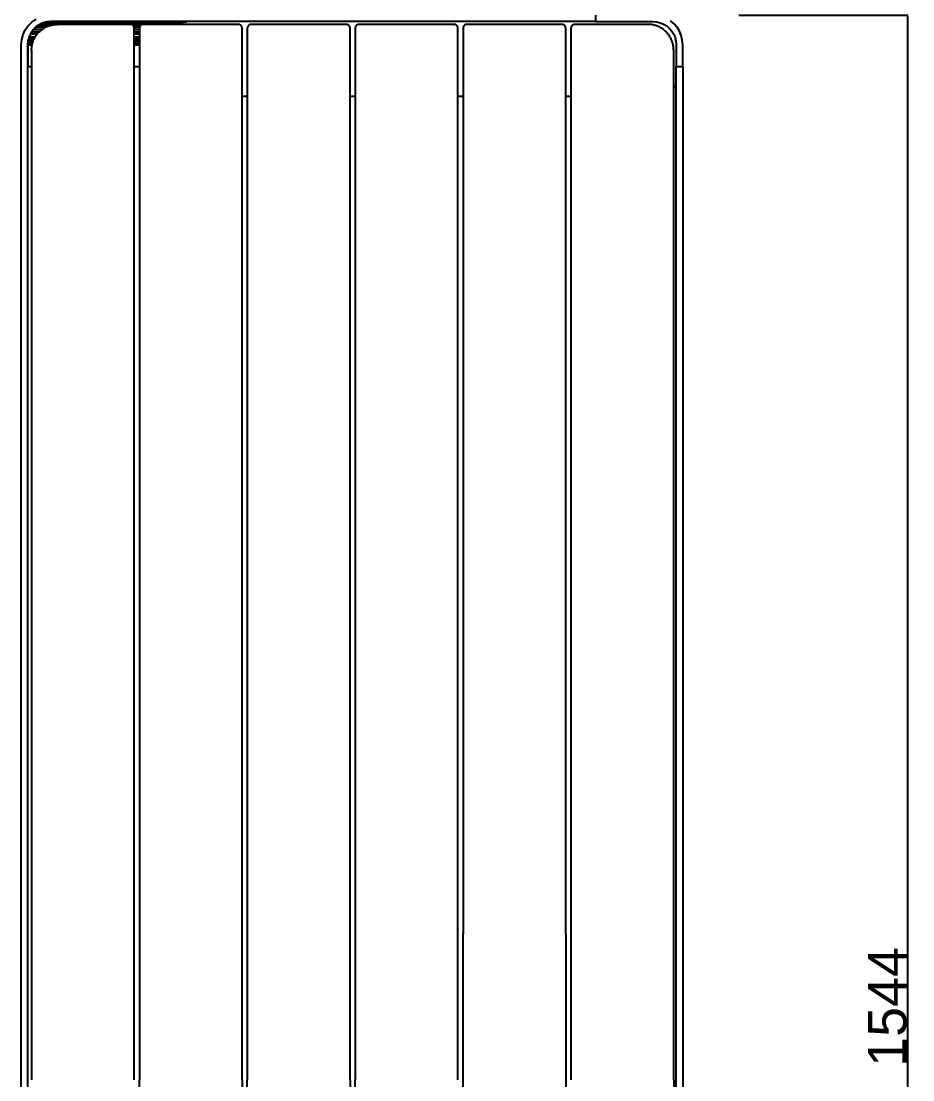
# Model space of a CAD drawing. Header units: millimetres. Extents: x 1348 to 6197, y -150 to 3238.
# Drawn here: x 4211 to 4905, y 1280 to 2104 of the extents above; entities that cross this region are included whole.
import ezdxf

# ---------------------------------------------------------------- set-up
doc = ezdxf.new("R2010")
doc.units = ezdxf.units.MM
doc.header["$MEASUREMENT"] = 0
doc.layers.add('Domyślny', color=7, linetype='Continuous', true_color=0x000000)
doc.layers.add('Utwórz2D linie widoczne', color=7, linetype='Continuous', true_color=0x000000)
doc.styles.add('Arial', font='arial.ttf')
doc.dimstyles.new('Domyślny', dxfattribs={"dimtxt": 30, "dimasz": 1, "dimexe": 0.5, "dimexo": 0.5, "dimgap": 0.25, "dimtad": 1, "dimtoh": 1, "dimdec": 0, "dimzin": 1, "dimdsep": 46, "dimtxsty": 'Arial', "dimcen": 0.5, "dimazin": 0, "dimtfac": 1, "dimtdec": 4, "dimtix": 1, "dimtmove": 1, "dimatfit": 3, "dimfxl": 0, "dimtolj": 1, "dimtzin": 1, "dimarcsym": 0})

# ---------------------------------------------------------------- blocks, each defined once
blk = doc.blocks.new('*D3')
at = {"layer": 'Defpoints', "color": 0}
for p in [(4769.5, 2109.08), (4769.5, 565.08), (4901.25, 565.08)]:
    blk.add_point(p, dxfattribs=at)
at = {"layer": 'Domyślny', "color": 0, "lineweight": -2}
for p, q in [((4770, 2109.08), (4901.75, 2109.08)), ((4901.25, 2108.08), (4901.25, 566.08)), ((4770, 565.08), (4901.75, 565.08))]:
    blk.add_line(p, q, dxfattribs=at)
at = {"layer": 'Domyślny', "color": 0}
for points in [[(4901.42, 2108.08), (4901.08, 2108.08), (4901.25, 2109.08)], [(4901.08, 566.08), (4901.42, 566.08), (4901.25, 565.08)]]:
    blk.add_solid(points, dxfattribs=at)
at = {"layer": 'Domyślny', "color": 0, "insert": (4885.69, 1337.08), "char_height": 30, "attachment_point": 5, "rotation": 90, "style": 'Arial'}
blk.add_mtext('\\A1;1544', dxfattribs=at)

msp = doc.modelspace()

# ---------------------------------------------------------------- linework, layer by layer
at = {"layer": 'Utwórz2D linie widoczne'}
for p, q in [((4216.56, 2100.86), (4219.39, 2103.69)), ((4219.39, 2103.69), (4222.68, 2105.99)), ((4225.18, 2101.66), (4222.61, 2099.86)), ((4226.37, 2102.01), (4224.2, 2100.72)), ((4228.02, 2102.99), (4225.18, 2101.66)), ((4228.71, 2103.01), (4226.37, 2102.01)), ((4226.37, 2102.01), (4333.73, 2102.01)), ((4231.05, 2103.8), (4228.02, 2102.99)), ((4229.94, 2103.4), (4228.71, 2103.01)), ((4228.71, 2103.01), (4336.06, 2103.01)), ((4232.41, 2103.9), (4229.94, 2103.4)), ((4229.94, 2103.4), (4337.29, 2103.4)), ((4234.18, 2104.08), (4231.05, 2103.8)), ((4234.94, 2104.08), (4232.41, 2103.9)), ((4232.41, 2103.9), (4339.76, 2103.9)), ((4233.81, 2101.11), (4234.47, 2101.28)), ((4658.18, 2104.08), (4234.18, 2104.08)), ((4234.47, 2101.28), (4235.13, 2101.44)), ((4235.13, 2101.44), (4235.8, 2101.56)), ((4235.8, 2101.56), (4236.48, 2101.67)), ((4236.48, 2101.67), (4237.16, 2101.75)), ((4237.16, 2101.75), (4237.84, 2101.81)), ((4237.84, 2101.81), (4238.52, 2101.84)), ((4238.52, 2101.84), (4239.2, 2101.85)), ((4296.2, 2101.85), (4239.2, 2101.85)), ((4296.3, 2101.85), (4296.2, 2101.85)), ((4296.41, 2101.85), (4296.3, 2101.85)), ((4296.51, 2101.84), (4296.41, 2101.85)), ((4296.61, 2101.83), (4296.51, 2101.84)), ((4296.71, 2101.81), (4296.61, 2101.83)), ((4296.81, 2101.79), (4296.71, 2101.81)), ((4296.91, 2101.77), (4296.81, 2101.79)), ((4297.01, 2101.74), (4296.91, 2101.77)), ((4297.11, 2101.71), (4297.01, 2101.74)), ((4297.21, 2101.68), (4297.11, 2101.71)), ((4297.3, 2101.64), (4297.21, 2101.68)), ((4297.4, 2101.61), (4297.3, 2101.64)), ((4297.49, 2101.56), (4297.4, 2101.61)), ((4297.58, 2101.52), (4297.49, 2101.56)), ((4297.67, 2101.47), (4297.58, 2101.52)), ((4297.76, 2101.42), (4297.67, 2101.47)), ((4297.85, 2101.36), (4297.76, 2101.42)), ((4297.93, 2101.3), (4297.85, 2101.36)), ((4298.01, 2101.24), (4297.93, 2101.3)), ((4304.47, 2101.3), (4304.39, 2101.24)), ((4304.56, 2101.36), (4304.47, 2101.3)), ((4304.64, 2101.42), (4304.56, 2101.36)), ((4304.73, 2101.47), (4304.64, 2101.42)), ((4304.82, 2101.52), (4304.73, 2101.47)), ((4304.91, 2101.56), (4304.82, 2101.52)), ((4305.01, 2101.61), (4304.91, 2101.56)), ((4305.1, 2101.64), (4305.01, 2101.61)), ((4305.2, 2101.68), (4305.1, 2101.64)), ((4305.29, 2101.71), (4305.2, 2101.68)), ((4305.39, 2101.74), (4305.29, 2101.71)), ((4305.49, 2101.77), (4305.39, 2101.74)), ((4305.59, 2101.79), (4305.49, 2101.77)), ((4305.69, 2101.81), (4305.59, 2101.79)), ((4305.79, 2101.83), (4305.69, 2101.81)), ((4305.9, 2101.84), (4305.79, 2101.83)), ((4306, 2101.85), (4305.9, 2101.84)), ((4306.1, 2101.85), (4306, 2101.85)), ((4306.2, 2101.85), (4306.1, 2101.85)), ((4380.2, 2101.85), (4306.2, 2101.85)), ((4380.3, 2101.85), (4380.2, 2101.85)), ((4380.41, 2101.85), (4380.3, 2101.85)), ((4380.51, 2101.84), (4380.41, 2101.85)), ((4380.61, 2101.83), (4380.51, 2101.84)), ((4380.71, 2101.81), (4380.61, 2101.83)), ((4380.81, 2101.79), (4380.71, 2101.81)), ((4380.91, 2101.77), (4380.81, 2101.79)), ((4381.01, 2101.74), (4380.91, 2101.77)), ((4381.11, 2101.71), (4381.01, 2101.74)), ((4381.21, 2101.68), (4381.11, 2101.71)), ((4381.3, 2101.64), (4381.21, 2101.68)), ((4381.4, 2101.61), (4381.3, 2101.64)), ((4381.49, 2101.56), (4381.4, 2101.61)), ((4381.58, 2101.52), (4381.49, 2101.56)), ((4381.67, 2101.47), (4381.58, 2101.52)), ((4381.76, 2101.42), (4381.67, 2101.47)), ((4381.85, 2101.36), (4381.76, 2101.42)), ((4381.93, 2101.3), (4381.85, 2101.36)), ((4382.01, 2101.24), (4381.93, 2101.3)), ((4388.47, 2101.3), (4388.39, 2101.24)), ((4388.56, 2101.36), (4388.47, 2101.3)), ((4388.64, 2101.42), (4388.56, 2101.36)), ((4388.73, 2101.47), (4388.64, 2101.42)), ((4388.82, 2101.52), (4388.73, 2101.47)), ((4388.91, 2101.56), (4388.82, 2101.52)), ((4389.01, 2101.61), (4388.91, 2101.56)), ((4389.1, 2101.64), (4389.01, 2101.61)), ((4389.2, 2101.68), (4389.1, 2101.64)), ((4389.29, 2101.71), (4389.2, 2101.68)), ((4389.39, 2101.74), (4389.29, 2101.71)), ((4389.49, 2101.77), (4389.39, 2101.74)), ((4389.59, 2101.79), (4389.49, 2101.77)), ((4389.69, 2101.81), (4389.59, 2101.79)), ((4389.79, 2101.83), (4389.69, 2101.81)), ((4389.9, 2101.84), (4389.79, 2101.83)), ((4390, 2101.85), (4389.9, 2101.84)), ((4390.1, 2101.85), (4390, 2101.85)), ((4390.2, 2101.85), (4390.1, 2101.85)), ((4464.2, 2101.85), (4390.2, 2101.85)), ((4464.3, 2101.85), (4464.2, 2101.85)), ((4464.41, 2101.85), (4464.3, 2101.85)), ((4464.51, 2101.84), (4464.41, 2101.85)), ((4464.61, 2101.83), (4464.51, 2101.84)), ((4464.71, 2101.81), (4464.61, 2101.83)), ((4464.81, 2101.79), (4464.71, 2101.81)), ((4464.91, 2101.77), (4464.81, 2101.79)), ((4465.01, 2101.74), (4464.91, 2101.77)), ((4465.11, 2101.71), (4465.01, 2101.74)), ((4465.21, 2101.68), (4465.11, 2101.71)), ((4465.3, 2101.64), (4465.21, 2101.68)), ((4465.4, 2101.61), (4465.3, 2101.64)), ((4465.49, 2101.56), (4465.4, 2101.61)), ((4465.58, 2101.52), (4465.49, 2101.56)), ((4465.67, 2101.47), (4465.58, 2101.52)), ((4465.76, 2101.42), (4465.67, 2101.47)), ((4465.85, 2101.36), (4465.76, 2101.42)), ((4465.93, 2101.3), (4465.85, 2101.36)), ((4466.01, 2101.24), (4465.93, 2101.3)), ((4472.47, 2101.3), (4472.39, 2101.24)), ((4472.56, 2101.36), (4472.47, 2101.3)), ((4472.64, 2101.42), (4472.56, 2101.36)), ((4472.73, 2101.47), (4472.64, 2101.42)), ((4472.82, 2101.52), (4472.73, 2101.47)), ((4472.91, 2101.56), (4472.82, 2101.52)), ((4473.01, 2101.61), (4472.91, 2101.56)), ((4473.1, 2101.64), (4473.01, 2101.61)), ((4473.2, 2101.68), (4473.1, 2101.64)), ((4473.29, 2101.71), (4473.2, 2101.68)), ((4473.39, 2101.74), (4473.29, 2101.71)), ((4473.49, 2101.77), (4473.39, 2101.74)), ((4473.59, 2101.79), (4473.49, 2101.77)), ((4473.69, 2101.81), (4473.59, 2101.79)), ((4473.79, 2101.83), (4473.69, 2101.81)), ((4473.9, 2101.84), (4473.79, 2101.83)), ((4474, 2101.85), (4473.9, 2101.84)), ((4474.1, 2101.85), (4474, 2101.85)), ((4474.2, 2101.85), (4474.1, 2101.85)), ((4548.2, 2101.85), (4474.2, 2101.85)), ((4548.3, 2101.85), (4548.2, 2101.85)), ((4548.41, 2101.85), (4548.3, 2101.85)), ((4548.51, 2101.84), (4548.41, 2101.85)), ((4548.61, 2101.83), (4548.51, 2101.84)), ((4548.71, 2101.81), (4548.61, 2101.83)), ((4548.81, 2101.79), (4548.71, 2101.81)), ((4548.91, 2101.77), (4548.81, 2101.79)), ((4549.01, 2101.74), (4548.91, 2101.77)), ((4549.11, 2101.71), (4549.01, 2101.74)), ((4549.21, 2101.68), (4549.11, 2101.71)), ((4549.3, 2101.64), (4549.21, 2101.68)), ((4549.4, 2101.61), (4549.3, 2101.64)), ((4549.49, 2101.56), (4549.4, 2101.61)), ((4549.58, 2101.52), (4549.49, 2101.56)), ((4549.67, 2101.47), (4549.58, 2101.52)), ((4549.76, 2101.42), (4549.67, 2101.47)), ((4549.85, 2101.36), (4549.76, 2101.42)), ((4549.93, 2101.3), (4549.85, 2101.36)), ((4550.01, 2101.24), (4549.93, 2101.3)), ((4556.44, 2101.3), (4556.35, 2101.24)), ((4556.52, 2101.36), (4556.44, 2101.3)), ((4556.61, 2101.42), (4556.52, 2101.36)), ((4556.7, 2101.47), (4556.61, 2101.42)), ((4556.79, 2101.52), (4556.7, 2101.47)), ((4556.88, 2101.56), (4556.79, 2101.52)), ((4556.97, 2101.61), (4556.88, 2101.56)), ((4557.07, 2101.64), (4556.97, 2101.61)), ((4557.16, 2101.68), (4557.07, 2101.64)), ((4557.26, 2101.71), (4557.16, 2101.68)), ((4557.36, 2101.74), (4557.26, 2101.71)), ((4557.46, 2101.77), (4557.36, 2101.74)), ((4557.56, 2101.79), (4557.46, 2101.77)), ((4557.66, 2101.81), (4557.56, 2101.79)), ((4557.76, 2101.83), (4557.66, 2101.81)), ((4557.86, 2101.84), (4557.76, 2101.83)), ((4557.96, 2101.85), (4557.86, 2101.84)), ((4558.06, 2101.85), (4557.96, 2101.85)), ((4558.17, 2101.85), (4558.06, 2101.85)), ((4632.17, 2101.85), (4558.17, 2101.85)), ((4632.27, 2101.85), (4632.17, 2101.85)), ((4632.37, 2101.85), (4632.27, 2101.85)), ((4632.47, 2101.84), (4632.37, 2101.85)), ((4632.57, 2101.83), (4632.47, 2101.84)), ((4632.68, 2101.81), (4632.57, 2101.83)), ((4632.78, 2101.79), (4632.68, 2101.81)), ((4632.88, 2101.77), (4632.78, 2101.79)), ((4632.98, 2101.74), (4632.88, 2101.77)), ((4633.07, 2101.71), (4632.98, 2101.74)), ((4633.17, 2101.68), (4633.07, 2101.71)), ((4633.27, 2101.64), (4633.17, 2101.68)), ((4633.36, 2101.61), (4633.27, 2101.64)), ((4633.45, 2101.56), (4633.36, 2101.61)), ((4633.55, 2101.52), (4633.45, 2101.56)), ((4633.64, 2101.47), (4633.55, 2101.52)), ((4633.73, 2101.42), (4633.64, 2101.47)), ((4633.81, 2101.36), (4633.73, 2101.42)), ((4633.9, 2101.3), (4633.81, 2101.36)), ((4633.98, 2101.24), (4633.9, 2101.3)), ((4640.44, 2101.3), (4640.35, 2101.24)), ((4640.52, 2101.36), (4640.44, 2101.3)), ((4640.61, 2101.42), (4640.52, 2101.36)), ((4640.7, 2101.47), (4640.61, 2101.42)), ((4640.79, 2101.52), (4640.7, 2101.47)), ((4640.88, 2101.56), (4640.79, 2101.52)), ((4640.97, 2101.61), (4640.88, 2101.56)), ((4641.07, 2101.64), (4640.97, 2101.61)), ((4641.16, 2101.68), (4641.07, 2101.64)), ((4641.26, 2101.71), (4641.16, 2101.68)), ((4641.36, 2101.74), (4641.26, 2101.71)), ((4641.46, 2101.77), (4641.36, 2101.74)), ((4641.56, 2101.79), (4641.46, 2101.77)), ((4641.66, 2101.81), (4641.56, 2101.79)), ((4641.76, 2101.83), (4641.66, 2101.81)), ((4641.86, 2101.84), (4641.76, 2101.83)), ((4641.96, 2101.85), (4641.86, 2101.84)), ((4642.06, 2101.85), (4641.96, 2101.85)), ((4642.17, 2101.85), (4642.06, 2101.85)), ((4699.17, 2101.85), (4642.17, 2101.85)), ((4658.18, 2109.08), (4658.18, 2104.08)), ((4658.18, 2104.08), (4703.18, 2104.08)), ((4699.85, 2101.84), (4699.17, 2101.85)), ((4700.53, 2101.81), (4699.85, 2101.84)), ((4701.21, 2101.75), (4700.53, 2101.81)), ((4701.89, 2101.67), (4701.21, 2101.75)), ((4702.56, 2101.56), (4701.89, 2101.67)), ((4703.24, 2101.44), (4702.56, 2101.56)), ((4703.18, 2104.08), (4705.99, 2103.85)), ((4703.9, 2101.28), (4703.24, 2101.44)), ((4704.56, 2101.11), (4703.9, 2101.28)), ((4705.99, 2103.85), (4708.74, 2103.19)), ((4708.74, 2103.19), (4711.35, 2102.11)), ((4711.35, 2102.11), (4713.76, 2100.64)), ((4719.44, 2102.34), (4716.69, 2104.68)), ((4717.95, 2103.69), (4717.4, 2104.08)), ((4718.53, 2103.11), (4717.95, 2103.69)), ((4721.78, 2099.59), (4719.44, 2102.34)), ((4720.79, 2100.86), (4720.21, 2101.43)), ((4211.52, 2090.07), (4212.56, 2093.94)), ((4212.56, 2093.94), (4214.26, 2097.58)), ((4214.26, 2097.58), (4216.56, 2100.86)), ((4218.59, 2095.08), (4217.26, 2092.23)), ((4218.42, 2094.4), (4217.43, 2092.23)), ((4218.93, 2095.25), (4218.42, 2094.4)), ((4218.42, 2094.4), (4223.63, 2094.4)), ((4220.39, 2097.65), (4218.59, 2095.08)), ((4219.66, 2096.31), (4218.93, 2095.25)), ((4218.93, 2095.25), (4224.35, 2095.25)), ((4221.29, 2098.24), (4219.66, 2096.31)), ((4219.66, 2096.31), (4225.39, 2096.31)), ((4222.61, 2099.86), (4220.39, 2097.65)), ((4223.16, 2099.95), (4221.29, 2098.24)), ((4221.29, 2098.24), (4227.74, 2098.24)), ((4222.48, 2092.82), (4222.86, 2093.39)), ((4222.86, 2093.39), (4223.27, 2093.94)), ((4224.2, 2100.72), (4223.16, 2099.95)), ((4223.16, 2099.95), (4230.69, 2099.95)), ((4223.27, 2093.94), (4223.69, 2094.48)), ((4223.69, 2094.48), (4224.13, 2095)), ((4224.13, 2095), (4224.59, 2095.5)), ((4224.2, 2100.72), (4232.57, 2100.72)), ((4224.59, 2095.5), (4225.06, 2096)), ((4225.06, 2096), (4225.55, 2096.47)), ((4225.55, 2096.47), (4226.06, 2096.93)), ((4226.06, 2096.93), (4226.58, 2097.37)), ((4226.58, 2097.37), (4227.12, 2097.79)), ((4227.12, 2097.79), (4227.67, 2098.19)), ((4227.67, 2098.19), (4228.23, 2098.58)), ((4228.23, 2098.58), (4228.81, 2098.94)), ((4228.81, 2098.94), (4229.4, 2099.29)), ((4229.4, 2099.29), (4230, 2099.61)), ((4230, 2099.61), (4230.61, 2099.91)), ((4230.61, 2099.91), (4231.23, 2100.2)), ((4231.23, 2100.2), (4231.86, 2100.46)), ((4231.86, 2100.46), (4232.5, 2100.7)), ((4232.5, 2100.7), (4233.15, 2100.92)), ((4233.15, 2100.92), (4233.81, 2101.11)), ((4298.1, 2101.18), (4298.01, 2101.24)), ((4298.17, 2101.11), (4298.1, 2101.18)), ((4298.25, 2101.05), (4298.17, 2101.11)), ((4298.32, 2100.97), (4298.25, 2101.05)), ((4298.39, 2100.9), (4298.32, 2100.97)), ((4298.46, 2100.83), (4298.39, 2100.9)), ((4298.53, 2100.75), (4298.46, 2100.83)), ((4298.59, 2100.67), (4298.53, 2100.75)), ((4298.55, 2100.72), (4303.85, 2100.72)), ((4298.65, 2100.58), (4298.59, 2100.67)), ((4298.71, 2100.5), (4298.65, 2100.58)), ((4298.77, 2100.41), (4298.71, 2100.5)), ((4298.82, 2100.32), (4298.77, 2100.41)), ((4298.87, 2100.23), (4298.82, 2100.32)), ((4298.91, 2100.14), (4298.87, 2100.23)), ((4298.95, 2100.05), (4298.91, 2100.14)), ((4298.99, 2099.95), (4298.95, 2100.05)), ((4298.99, 2099.95), (4303.41, 2099.95)), ((4299.03, 2099.86), (4298.99, 2099.95)), ((4299.06, 2099.76), (4299.03, 2099.86)), ((4299.09, 2099.66), (4299.06, 2099.76)), ((4299.12, 2099.56), (4299.09, 2099.66)), ((4299.14, 2099.46), (4299.12, 2099.56)), ((4299.16, 2099.36), (4299.14, 2099.46)), ((4299.17, 2099.26), (4299.16, 2099.36)), ((4299.19, 2099.16), (4299.17, 2099.26)), ((4299.2, 2099.06), (4299.19, 2099.16)), ((4299.2, 2098.96), (4299.2, 2099.06)), ((4299.2, 2098.85), (4299.2, 2098.96)), ((4299.2, 1280.35), (4299.2, 2098.85)), ((4299.2, 2098.24), (4303.2, 2098.24)), ((4299.2, 2096.31), (4303.2, 2096.31)), ((4299.2, 2095.25), (4303.2, 2095.25)), ((4299.2, 2094.4), (4303.2, 2094.4)), ((4303.21, 2099.06), (4303.2, 2098.96)), ((4303.2, 2098.96), (4303.2, 2098.85)), ((4303.2, 2098.85), (4303.2, 1280.35)), ((4303.22, 2099.16), (4303.21, 2099.06)), ((4303.23, 2099.26), (4303.22, 2099.16)), ((4303.25, 2099.36), (4303.23, 2099.26)), ((4303.26, 2099.46), (4303.25, 2099.36)), ((4303.29, 2099.56), (4303.26, 2099.46)), ((4303.31, 2099.66), (4303.29, 2099.56)), ((4303.34, 2099.76), (4303.31, 2099.66)), ((4303.38, 2099.86), (4303.34, 2099.76)), ((4303.41, 2099.95), (4303.38, 2099.86)), ((4303.45, 2100.05), (4303.41, 2099.95)), ((4303.49, 2100.14), (4303.45, 2100.05)), ((4303.54, 2100.23), (4303.49, 2100.14)), ((4303.59, 2100.32), (4303.54, 2100.23)), ((4303.64, 2100.41), (4303.59, 2100.32)), ((4303.69, 2100.5), (4303.64, 2100.41)), ((4303.75, 2100.58), (4303.69, 2100.5)), ((4303.81, 2100.67), (4303.75, 2100.58)), ((4303.87, 2100.75), (4303.81, 2100.67)), ((4303.94, 2100.83), (4303.87, 2100.75)), ((4304.01, 2100.9), (4303.94, 2100.83)), ((4304.08, 2100.97), (4304.01, 2100.9)), ((4304.15, 2101.05), (4304.08, 2100.97)), ((4304.23, 2101.11), (4304.15, 2101.05)), ((4304.31, 2101.18), (4304.23, 2101.11)), ((4304.39, 2101.24), (4304.31, 2101.18)), ((4382.1, 2101.18), (4382.01, 2101.24)), ((4382.17, 2101.11), (4382.1, 2101.18)), ((4382.25, 2101.05), (4382.17, 2101.11)), ((4382.32, 2100.97), (4382.25, 2101.05)), ((4382.39, 2100.9), (4382.32, 2100.97)), ((4382.46, 2100.83), (4382.39, 2100.9)), ((4382.53, 2100.75), (4382.46, 2100.83)), ((4382.59, 2100.67), (4382.53, 2100.75)), ((4382.65, 2100.58), (4382.59, 2100.67)), ((4382.71, 2100.5), (4382.65, 2100.58)), ((4382.77, 2100.41), (4382.71, 2100.5)), ((4382.82, 2100.32), (4382.77, 2100.41)), ((4382.87, 2100.23), (4382.82, 2100.32)), ((4382.91, 2100.14), (4382.87, 2100.23)), ((4382.95, 2100.05), (4382.91, 2100.14)), ((4382.99, 2099.95), (4382.95, 2100.05)), ((4383.03, 2099.86), (4382.99, 2099.95)), ((4383.06, 2099.76), (4383.03, 2099.86)), ((4383.09, 2099.66), (4383.06, 2099.76)), ((4383.12, 2099.56), (4383.09, 2099.66)), ((4383.14, 2099.46), (4383.12, 2099.56)), ((4383.16, 2099.36), (4383.14, 2099.46)), ((4383.17, 2099.26), (4383.16, 2099.36)), ((4383.19, 2099.16), (4383.17, 2099.26)), ((4383.2, 2099.06), (4383.19, 2099.16)), ((4383.2, 2098.96), (4383.2, 2099.06)), ((4383.2, 2098.85), (4383.2, 2098.96)), ((4383.2, 1280.35), (4383.2, 2098.85)), ((4387.21, 2099.06), (4387.2, 2098.96)), ((4387.2, 2098.96), (4387.2, 2098.85)), ((4387.2, 2098.85), (4387.2, 1280.35)), ((4387.22, 2099.16), (4387.21, 2099.06)), ((4387.23, 2099.26), (4387.22, 2099.16)), ((4387.25, 2099.36), (4387.23, 2099.26)), ((4387.26, 2099.46), (4387.25, 2099.36)), ((4387.29, 2099.56), (4387.26, 2099.46)), ((4387.31, 2099.66), (4387.29, 2099.56)), ((4387.34, 2099.76), (4387.31, 2099.66)), ((4387.38, 2099.86), (4387.34, 2099.76)), ((4387.41, 2099.95), (4387.38, 2099.86)), ((4387.45, 2100.05), (4387.41, 2099.95)), ((4387.49, 2100.14), (4387.45, 2100.05)), ((4387.54, 2100.23), (4387.49, 2100.14)), ((4387.59, 2100.32), (4387.54, 2100.23)), ((4387.64, 2100.41), (4387.59, 2100.32)), ((4387.69, 2100.5), (4387.64, 2100.41)), ((4387.75, 2100.58), (4387.69, 2100.5)), ((4387.81, 2100.67), (4387.75, 2100.58)), ((4387.87, 2100.75), (4387.81, 2100.67)), ((4387.94, 2100.83), (4387.87, 2100.75)), ((4388.01, 2100.9), (4387.94, 2100.83)), ((4388.08, 2100.97), (4388.01, 2100.9)), ((4388.15, 2101.05), (4388.08, 2100.97)), ((4388.23, 2101.11), (4388.15, 2101.05)), ((4388.31, 2101.18), (4388.23, 2101.11)), ((4388.39, 2101.24), (4388.31, 2101.18)), ((4466.1, 2101.18), (4466.01, 2101.24)), ((4466.17, 2101.11), (4466.1, 2101.18)), ((4466.25, 2101.05), (4466.17, 2101.11)), ((4466.32, 2100.97), (4466.25, 2101.05)), ((4466.39, 2100.9), (4466.32, 2100.97)), ((4466.46, 2100.83), (4466.39, 2100.9)), ((4466.53, 2100.75), (4466.46, 2100.83)), ((4466.59, 2100.67), (4466.53, 2100.75)), ((4466.65, 2100.58), (4466.59, 2100.67)), ((4466.71, 2100.5), (4466.65, 2100.58)), ((4466.77, 2100.41), (4466.71, 2100.5)), ((4466.82, 2100.32), (4466.77, 2100.41)), ((4466.87, 2100.23), (4466.82, 2100.32)), ((4466.91, 2100.14), (4466.87, 2100.23)), ((4466.95, 2100.05), (4466.91, 2100.14)), ((4466.99, 2099.95), (4466.95, 2100.05)), ((4467.03, 2099.86), (4466.99, 2099.95)), ((4467.06, 2099.76), (4467.03, 2099.86)), ((4467.09, 2099.66), (4467.06, 2099.76)), ((4467.12, 2099.56), (4467.09, 2099.66)), ((4467.14, 2099.46), (4467.12, 2099.56)), ((4467.16, 2099.36), (4467.14, 2099.46)), ((4467.17, 2099.26), (4467.16, 2099.36)), ((4467.19, 2099.16), (4467.17, 2099.26)), ((4467.2, 2099.06), (4467.19, 2099.16)), ((4467.2, 2098.96), (4467.2, 2099.06)), ((4467.2, 2098.85), (4467.2, 2098.96)), ((4467.2, 1280.35), (4467.2, 2098.85)), ((4471.21, 2099.06), (4471.2, 2098.96)), ((4471.2, 2098.96), (4471.2, 2098.85)), ((4471.2, 2098.85), (4471.2, 1280.35)), ((4471.22, 2099.16), (4471.21, 2099.06)), ((4471.23, 2099.26), (4471.22, 2099.16)), ((4471.25, 2099.36), (4471.23, 2099.26)), ((4471.26, 2099.46), (4471.25, 2099.36)), ((4471.29, 2099.56), (4471.26, 2099.46)), ((4471.31, 2099.66), (4471.29, 2099.56)), ((4471.34, 2099.76), (4471.31, 2099.66)), ((4471.38, 2099.86), (4471.34, 2099.76)), ((4471.41, 2099.95), (4471.38, 2099.86)), ((4471.45, 2100.05), (4471.41, 2099.95)), ((4471.49, 2100.14), (4471.45, 2100.05)), ((4471.54, 2100.23), (4471.49, 2100.14)), ((4471.59, 2100.32), (4471.54, 2100.23)), ((4471.64, 2100.41), (4471.59, 2100.32)), ((4471.69, 2100.5), (4471.64, 2100.41)), ((4471.75, 2100.58), (4471.69, 2100.5)), ((4471.81, 2100.67), (4471.75, 2100.58)), ((4471.87, 2100.75), (4471.81, 2100.67)), ((4471.94, 2100.83), (4471.87, 2100.75)), ((4472.01, 2100.9), (4471.94, 2100.83)), ((4472.08, 2100.97), (4472.01, 2100.9)), ((4472.15, 2101.05), (4472.08, 2100.97)), ((4472.23, 2101.11), (4472.15, 2101.05)), ((4472.31, 2101.18), (4472.23, 2101.11)), ((4472.39, 2101.24), (4472.31, 2101.18)), ((4550.1, 2101.18), (4550.01, 2101.24)), ((4550.17, 2101.11), (4550.1, 2101.18)), ((4550.25, 2101.05), (4550.17, 2101.11)), ((4550.32, 2100.97), (4550.25, 2101.05)), ((4550.39, 2100.9), (4550.32, 2100.97)), ((4550.46, 2100.83), (4550.39, 2100.9)), ((4550.53, 2100.75), (4550.46, 2100.83)), ((4550.59, 2100.67), (4550.53, 2100.75)), ((4550.65, 2100.58), (4550.59, 2100.67)), ((4550.71, 2100.5), (4550.65, 2100.58)), ((4550.77, 2100.41), (4550.71, 2100.5)), ((4550.82, 2100.32), (4550.77, 2100.41)), ((4550.87, 2100.23), (4550.82, 2100.32)), ((4550.91, 2100.14), (4550.87, 2100.23)), ((4550.95, 2100.05), (4550.91, 2100.14)), ((4550.99, 2099.95), (4550.95, 2100.05)), ((4551.03, 2099.86), (4550.99, 2099.95)), ((4551.06, 2099.76), (4551.03, 2099.86)), ((4551.09, 2099.66), (4551.06, 2099.76)), ((4551.12, 2099.56), (4551.09, 2099.66)), ((4551.14, 2099.46), (4551.12, 2099.56)), ((4551.16, 2099.36), (4551.14, 2099.46)), ((4551.17, 2099.26), (4551.16, 2099.36)), ((4551.19, 2099.16), (4551.17, 2099.26)), ((4551.2, 2099.06), (4551.19, 2099.16)), ((4551.2, 2098.96), (4551.2, 2099.06)), ((4551.2, 2098.85), (4551.2, 2098.96)), ((4551.2, 1280.35), (4551.2, 2098.85)), ((4555.18, 2099.16), (4555.17, 2099.06)), ((4555.17, 2099.06), (4555.17, 2098.96)), ((4555.17, 2098.96), (4555.17, 2098.85)), ((4555.17, 2098.85), (4555.17, 1393.9)), ((4555.19, 2099.26), (4555.18, 2099.16)), ((4555.21, 2099.36), (4555.19, 2099.26)), ((4555.23, 2099.46), (4555.21, 2099.36)), ((4555.25, 2099.56), (4555.23, 2099.46)), ((4555.28, 2099.66), (4555.25, 2099.56)), ((4555.31, 2099.76), (4555.28, 2099.66)), ((4555.34, 2099.86), (4555.31, 2099.76)), ((4555.38, 2099.95), (4555.34, 2099.86)), ((4555.41, 2100.05), (4555.38, 2099.95)), ((4555.46, 2100.14), (4555.41, 2100.05)), ((4555.5, 2100.23), (4555.46, 2100.14)), ((4555.55, 2100.32), (4555.5, 2100.23)), ((4555.6, 2100.41), (4555.55, 2100.32)), ((4555.66, 2100.5), (4555.6, 2100.41)), ((4555.72, 2100.58), (4555.66, 2100.5)), ((4555.78, 2100.67), (4555.72, 2100.58)), ((4555.84, 2100.75), (4555.78, 2100.67)), ((4555.91, 2100.83), (4555.84, 2100.75)), ((4555.97, 2100.9), (4555.91, 2100.83)), ((4556.05, 2100.97), (4555.97, 2100.9)), ((4556.12, 2101.05), (4556.05, 2100.97)), ((4556.19, 2101.11), (4556.12, 2101.05)), ((4556.27, 2101.18), (4556.19, 2101.11)), ((4556.35, 2101.24), (4556.27, 2101.18)), ((4634.06, 2101.18), (4633.98, 2101.24)), ((4634.14, 2101.11), (4634.06, 2101.18)), ((4634.21, 2101.05), (4634.14, 2101.11)), ((4634.29, 2100.97), (4634.21, 2101.05)), ((4634.36, 2100.9), (4634.29, 2100.97)), ((4634.43, 2100.83), (4634.36, 2100.9)), ((4634.49, 2100.75), (4634.43, 2100.83)), ((4634.56, 2100.67), (4634.49, 2100.75)), ((4634.62, 2100.58), (4634.56, 2100.67)), ((4634.67, 2100.5), (4634.62, 2100.58)), ((4634.73, 2100.41), (4634.67, 2100.5)), ((4634.78, 2100.32), (4634.73, 2100.41)), ((4634.83, 2100.23), (4634.78, 2100.32)), ((4634.88, 2100.14), (4634.83, 2100.23)), ((4634.92, 2100.05), (4634.88, 2100.14)), ((4634.96, 2099.95), (4634.92, 2100.05)), ((4634.99, 2099.86), (4634.96, 2099.95)), ((4635.03, 2099.76), (4634.99, 2099.86)), ((4635.06, 2099.66), (4635.03, 2099.76)), ((4635.08, 2099.56), (4635.06, 2099.66)), ((4635.1, 2099.46), (4635.08, 2099.56)), ((4635.12, 2099.36), (4635.1, 2099.46)), ((4635.14, 2099.26), (4635.12, 2099.36)), ((4635.15, 2099.16), (4635.14, 2099.26)), ((4635.16, 2099.06), (4635.15, 2099.16)), ((4635.16, 2098.96), (4635.16, 2099.06)), ((4635.17, 2098.85), (4635.16, 2098.96)), ((4635.17, 1393.9), (4635.17, 2098.85)), ((4639.18, 2099.16), (4639.17, 2099.06)), ((4639.17, 2099.06), (4639.17, 2098.96)), ((4639.17, 2098.96), (4639.17, 2098.85)), ((4639.17, 2098.85), (4639.17, 1280.35)), ((4639.19, 2099.26), (4639.18, 2099.16)), ((4639.21, 2099.36), (4639.19, 2099.26)), ((4639.23, 2099.46), (4639.21, 2099.36)), ((4639.25, 2099.56), (4639.23, 2099.46)), ((4639.28, 2099.66), (4639.25, 2099.56)), ((4639.31, 2099.76), (4639.28, 2099.66)), ((4639.34, 2099.86), (4639.31, 2099.76)), ((4639.38, 2099.95), (4639.34, 2099.86)), ((4639.41, 2100.05), (4639.38, 2099.95)), ((4639.46, 2100.14), (4639.41, 2100.05)), ((4639.5, 2100.23), (4639.46, 2100.14)), ((4639.55, 2100.32), (4639.5, 2100.23)), ((4639.6, 2100.41), (4639.55, 2100.32)), ((4639.66, 2100.5), (4639.6, 2100.41)), ((4639.72, 2100.58), (4639.66, 2100.5)), ((4639.78, 2100.67), (4639.72, 2100.58)), ((4639.84, 2100.75), (4639.78, 2100.67)), ((4639.91, 2100.83), (4639.84, 2100.75)), ((4639.97, 2100.9), (4639.91, 2100.83)), ((4640.05, 2100.97), (4639.97, 2100.9)), ((4640.12, 2101.05), (4640.05, 2100.97)), ((4640.19, 2101.11), (4640.12, 2101.05)), ((4640.27, 2101.18), (4640.19, 2101.11)), ((4640.35, 2101.24), (4640.27, 2101.18)), ((4705.22, 2100.92), (4704.56, 2101.11)), ((4705.86, 2100.7), (4705.22, 2100.92)), ((4706.5, 2100.46), (4705.86, 2100.7)), ((4707.13, 2100.2), (4706.5, 2100.46)), ((4707.76, 2099.91), (4707.13, 2100.2)), ((4708.37, 2099.61), (4707.76, 2099.91)), ((4708.97, 2099.29), (4708.37, 2099.61)), ((4709.56, 2098.94), (4708.97, 2099.29)), ((4710.14, 2098.58), (4709.56, 2098.94)), ((4710.7, 2098.19), (4710.14, 2098.58)), ((4711.25, 2097.79), (4710.7, 2098.19)), ((4711.79, 2097.37), (4711.25, 2097.79)), ((4712.31, 2096.93), (4711.79, 2097.37)), ((4712.82, 2096.47), (4712.31, 2096.93)), ((4713.31, 2096), (4712.82, 2096.47)), ((4713.78, 2095.5), (4713.31, 2096)), ((4713.76, 2100.64), (4715.9, 2098.8)), ((4714.24, 2095), (4713.78, 2095.5)), ((4714.68, 2094.48), (4714.24, 2095)), ((4715.1, 2093.94), (4714.68, 2094.48)), ((4715.51, 2093.39), (4715.1, 2093.94)), ((4715.89, 2092.82), (4715.51, 2093.39)), ((4715.9, 2098.8), (4717.74, 2096.66)), ((4717.74, 2096.66), (4719.21, 2094.25)), ((4719.21, 2094.25), (4720.29, 2091.64)), ((4721.17, 2100.32), (4720.79, 2100.86)), ((4723.67, 2096.52), (4721.78, 2099.59)), ((4723.09, 2097.58), (4722.56, 2098.33)), ((4723.29, 2097.13), (4723.09, 2097.58)), ((4725.05, 2093.18), (4723.67, 2096.52)), ((4724.78, 2093.94), (4724.38, 2094.8)), ((4724.86, 2093.64), (4724.78, 2093.94)), ((4725.89, 2089.67), (4725.05, 2093.18)), ((4211.13, 2086.08), (4211.28, 2087.92)), ((4211.13, 2069.08), (4211.13, 2086.08)), ((4211.18, 2086.08), (4211.52, 2090.07)), ((4211.18, 588.08), (4211.18, 2086.08)), ((4211.28, 2087.92), (4211.39, 2088.48)), ((4216.45, 2089.2), (4216.18, 2086.08)), ((4216.18, 2086.08), (4216.18, 588.08)), ((4216.38, 2087.64), (4216.31, 2086.08)), ((4216.31, 2086.08), (4219.65, 2086.08)), ((4216.31, 2086.08), (4216.31, 2069.08)), ((4216.59, 2089.2), (4216.38, 2087.64)), ((4216.38, 2087.64), (4220.06, 2087.64)), ((4217.26, 2092.23), (4216.45, 2089.2)), ((4216.94, 2090.73), (4216.59, 2089.2)), ((4216.59, 2089.2), (4220.6, 2089.2)), ((4217.43, 2092.23), (4216.94, 2090.73)), ((4216.94, 2090.73), (4221.28, 2090.73)), ((4217.43, 2092.23), (4222.11, 2092.23)), ((4219.39, 2084.58), (4219.49, 2085.25)), ((4219.49, 2085.25), (4219.62, 2085.92)), ((4219.62, 2085.92), (4219.77, 2086.59)), ((4219.77, 2086.59), (4219.94, 2087.25)), ((4219.94, 2087.25), (4220.14, 2087.9)), ((4220.14, 2087.9), (4220.36, 2088.55)), ((4220.36, 2088.55), (4220.6, 2089.19)), ((4220.6, 2089.19), (4220.86, 2089.82)), ((4220.86, 2089.82), (4221.14, 2090.44)), ((4221.14, 2090.44), (4221.44, 2091.05)), ((4221.44, 2091.05), (4221.77, 2091.66)), ((4221.77, 2091.66), (4222.11, 2092.25)), ((4222.11, 2092.25), (4222.48, 2092.82)), ((4299.2, 2092.23), (4303.2, 2092.23)), ((4299.2, 2090.73), (4303.2, 2090.73)), ((4299.2, 2089.2), (4303.2, 2089.2)), ((4299.2, 2087.64), (4303.2, 2087.64)), ((4299.2, 2086.08), (4303.2, 2086.08)), ((4716.25, 2092.25), (4715.89, 2092.82)), ((4716.6, 2091.66), (4716.25, 2092.25)), ((4716.92, 2091.05), (4716.6, 2091.66)), ((4717.23, 2090.44), (4716.92, 2091.05)), ((4717.51, 2089.82), (4717.23, 2090.44)), ((4717.77, 2089.19), (4717.51, 2089.82)), ((4718.01, 2088.55), (4717.77, 2089.19)), ((4718.23, 2087.9), (4718.01, 2088.55)), ((4718.42, 2087.25), (4718.23, 2087.9)), ((4718.6, 2086.59), (4718.42, 2087.25)), ((4718.75, 2085.92), (4718.6, 2086.59)), ((4718.88, 2085.25), (4718.75, 2085.92)), ((4718.98, 2084.58), (4718.88, 2085.25)), ((4720.29, 2091.64), (4720.95, 2088.89)), ((4720.95, 2088.89), (4721.18, 2086.08)), ((4721.18, 2086.08), (4721.18, 2069.08)), ((4725.82, 2090.07), (4725.62, 2090.8)), ((4725.83, 2089.94), (4725.82, 2090.07)), ((4726.18, 2086.08), (4725.89, 2089.67)), ((4726.18, 2069.08), (4726.18, 2086.08)), ((4219.2, 2081.85), (4219.21, 2082.54)), ((4219.2, 2081.85), (4219.2, 1280.35)), ((4219.21, 2082.54), (4219.25, 2083.22)), ((4219.25, 2083.22), (4219.31, 2083.9)), ((4219.31, 2083.9), (4219.39, 2084.58)), ((4719.06, 2083.9), (4718.98, 2084.58)), ((4719.12, 2083.22), (4719.06, 2083.9)), ((4719.15, 2082.54), (4719.12, 2083.22)), ((4719.17, 2081.85), (4719.15, 2082.54)), ((4719.17, 1280.35), (4719.17, 2081.85)), ((4211.18, 2069.08), (4211.13, 2069.08)), ((4216.31, 2069.08), (4216.18, 2069.08)), ((4216.31, 2069.08), (4219.2, 2069.08)), ((4299.2, 2069.08), (4303.2, 2069.08)), ((4721.18, 2069.08), (4726.18, 2069.08)), ((4721.18, 605.08), (4721.18, 2069.08)), ((4726.18, 2069.08), (4726.18, 605.08)), ((4719.17, 2052.67), (4720.79, 2054.29)), ((4720.79, 2054.29), (4721.18, 2054.85)), ((4383.2, 2046.08), (4387.2, 2046.08)), ((4467.2, 2046.08), (4471.2, 2046.08)), ((4551.2, 2046.08), (4555.17, 2046.08)), ((4635.17, 2046.08), (4639.17, 2046.08)), ((4555.17, 575.4), (4555.17, 1393.9)), ((4635.17, 1393.9), (4635.17, 575.4)), ((4303.2, 575.4), (4303.2, 1280.35)), ((4383.2, 1280.35), (4383.2, 575.4)), ((4387.2, 575.4), (4387.2, 1280.35)), ((4467.2, 1280.35), (4467.2, 575.4)), ((4471.2, 575.4), (4471.2, 1280.35)), ((4719.17, 1280.35), (4719.17, 592.4))]:
    msp.add_line(p, q, dxfattribs=at)

# ---------------------------------------------------------------- dimensions: what is measured, and where the dimension line sits
at = {"layer": 'Domyślny'}
dim = msp.add_aligned_dim(p1=(4769.5, 2109.08), p2=(4769.5, 565.08), distance=131.75, dimstyle='Domyślny', dxfattribs=at)
dim.commit()
dim.dimension.update_dxf_attribs({"geometry": '*D3', "text_midpoint": (4885.69, 1337.08)})

doc.saveas('drawing.dxf')
